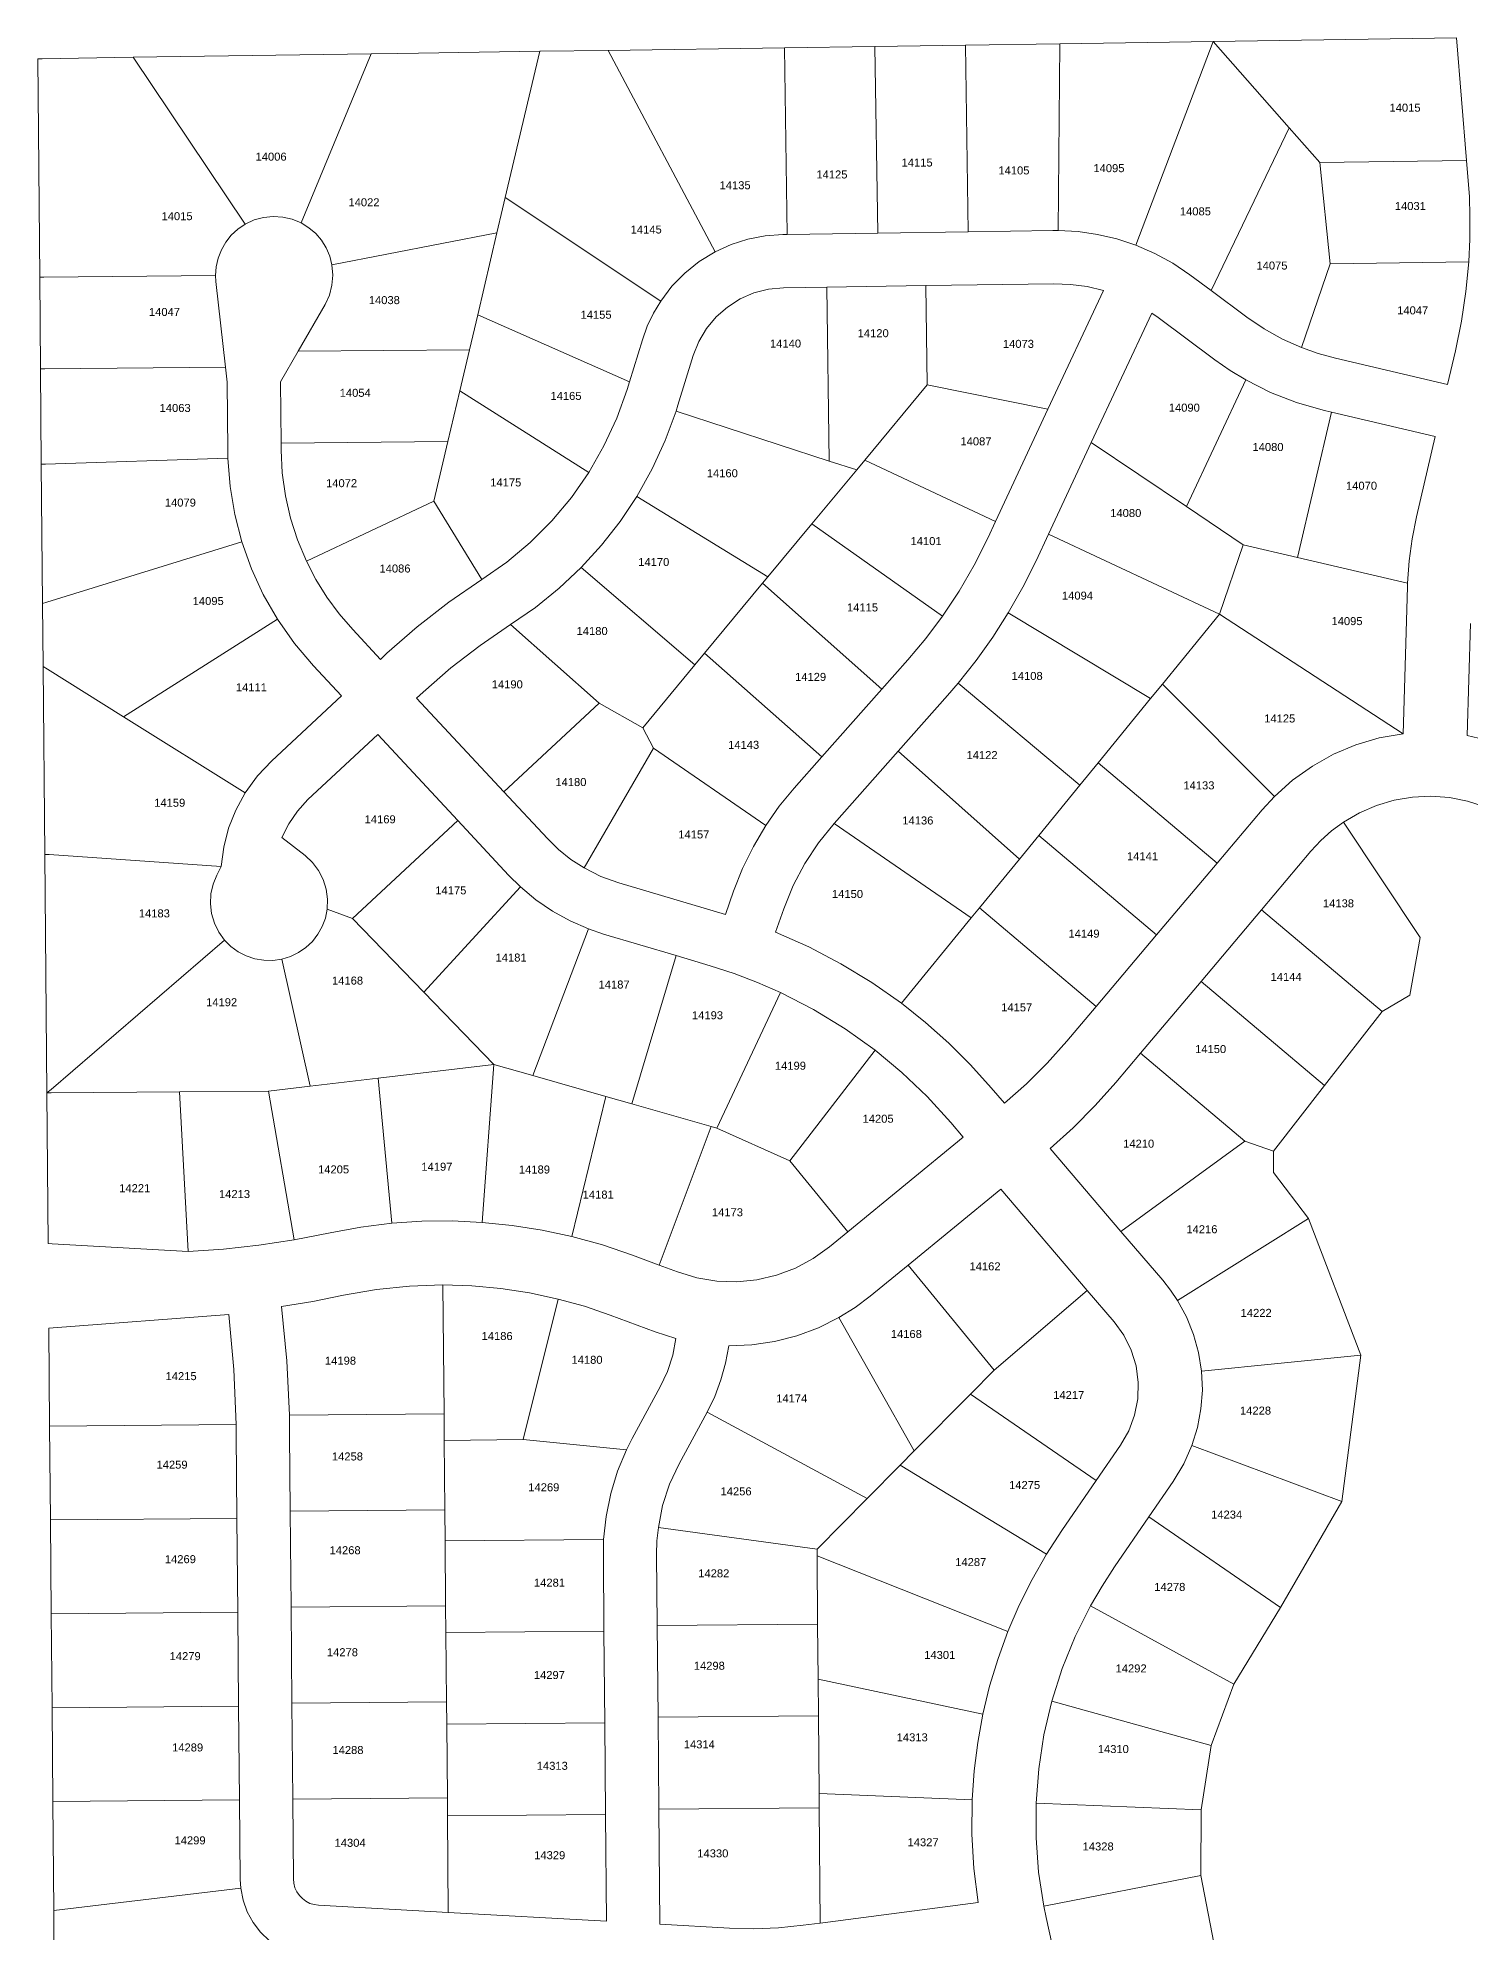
# Model space of a CAD drawing. Header units: feet. Extents: x 865220 to 2843432, y -2240498 to 970288.
# Drawn here: x 2830622 to 2831965, y 963934 to 965709 of the extents above; entities that cross this region are included whole.
import ezdxf
from ezdxf.enums import TextEntityAlignment as Align

# ---------------------------------------------------------------- set-up
doc = ezdxf.new("R2010")
doc.units = ezdxf.units.FT
doc.header["$LTSCALE"] = 0.015
doc.header["$MEASUREMENT"] = 0
doc.layers.add('Dakota County Addresses', color=7, linetype='Continuous')
doc.layers.add('Dakota County Parcels', color=7, linetype='Continuous')
doc.styles.add('Dimensions 100', font='arial.ttf')

# ---------------------------------------------------------------- blocks, each defined once
blk = doc.blocks.new('ACMAP_ANN_TEMPLATE_Dakota County Addresses')
at = {"layer": 'Dakota County Addresses', "style": 'Dimensions 100'}
blk.add_attdef('DakotaCountyAddress', text='', height=50, dxfattribs=at).set_placement((0, 0), align=Align.CENTER)

msp = doc.modelspace()

# ---------------------------------------------------------------- linework, layer by layer
at = {"layer": 'Dakota County Parcels', "lineweight": 5, "ltscale": 100}
for p, q in [((2831407.2, 965701.3), (2831492.2, 965702.5)), ((2831492.2, 965702.5), (2831580.6, 965703.8)), ((2831494.8, 965527.6), (2831492.2, 965702.5)), ((2831579.1, 965528.7), (2831580.6, 965703.8)), ((2831580.6, 965703.8), (2831724.4, 965705.9)), ((2831651.9, 965515.1), (2831724.4, 965705.9)), ((2831724.4, 965705.9), (2831952.8, 965709.3)), ((2831724.4, 965705.9), (2831795.7, 965625.1)), ((2831962.2, 965594.4), (2831952.8, 965709.3)), ((2830623.9, 965485), (2830622.1, 965689.7)), ((2830711.4, 965691.1), (2830934.9, 965694.3)), ((2830711.4, 965691.1), (2830816.7, 965534.7)), ((2830869.1, 965535.8), (2830934.9, 965694.3)), ((2831092.8, 965696.7), (2831157, 965697.6)), ((2831157, 965697.6), (2831322.3, 965700)), ((2831157, 965697.6), (2831257.3, 965508.7)), ((2831322.3, 965700), (2831407.2, 965701.3)), ((2831322.3, 965700), (2831324.8, 965525.1)), ((2831409.8, 965526.3), (2831407.2, 965701.3)), ((2831722.6, 965472.4), (2831795.7, 965625.1)), ((2831795.7, 965625.1), (2831824.5, 965592.4)), ((2831824.5, 965592.4), (2831962.2, 965594.4)), ((2831834.1, 965497.5), (2831824.5, 965592.4)), ((2831964.9, 965560.4), (2831962.2, 965594.4)), ((2831060.5, 965559.7), (2831206.4, 965462.6)), ((2831965.2, 965542), (2831964.9, 965560.4)), ((2830898, 965496.5), (2831052.7, 965526.4)), ((2831034.7, 965449.8), (2831052.7, 965526.4)), ((2831324.8, 965525.1), (2831320.8, 965525)), ((2831409.8, 965526.3), (2831324.8, 965525.1)), ((2831494.8, 965527.6), (2831409.8, 965526.3)), ((2831494.8, 965527.6), (2831574.2, 965528.7)), ((2831574.2, 965528.7), (2831579.1, 965528.7)), ((2831807.3, 965418.9), (2831834.1, 965497.5)), ((2831834.1, 965497.5), (2831964.1, 965499.4)), ((2830624.7, 965399), (2830623.9, 965485)), ((2830788.9, 965486.5), (2830789.2, 965480.8)), ((2830798.2, 965400.5), (2830789.2, 965480.8)), ((2831362, 965475.6), (2831321.6, 965475)), ((2831455, 965477), (2831362, 965475.6)), ((2831362, 965475.6), (2831364.4, 965312.6)), ((2831455, 965477), (2831575, 965478.7)), ((2831456.3, 965383.9), (2831455, 965477)), ((2831569.5, 965361.1), (2831621.6, 965472.5)), ((2831702.7, 965487.2), (2831722.6, 965472.4)), ((2831722.6, 965472.4), (2831756, 965447.6)), ((2830866.2, 965415.6), (2830891.5, 965459.5)), ((2831026.9, 965417), (2831034.7, 965449.8)), ((2831034.7, 965449.8), (2831177, 965387)), ((2831610.1, 965329.9), (2831666.9, 965451.3)), ((2831666.9, 965451.3), (2831672.8, 965447.1)), ((2831672.8, 965447.1), (2831726.1, 965407.4)), ((2831177, 965387), (2831189.1, 965426.3)), ((2830799.7, 965386.5), (2830798.2, 965400.5)), ((2830849.7, 965387), (2830866.2, 965415.6)), ((2830866.2, 965415.6), (2831026.9, 965417)), ((2831017.9, 965378.5), (2831026.9, 965417)), ((2831222.5, 965365), (2831236.9, 965411.6)), ((2831839.1, 965409), (2831944.2, 965384.4)), ((2831944.2, 965384.4), (2831951.6, 965416)), ((2830625.4, 965309.6), (2830624.7, 965399)), ((2830800.3, 965322.4), (2830799.7, 965386.5)), ((2830850.2, 965329.5), (2830849.7, 965387)), ((2831174.7, 965379.8), (2831177, 965387)), ((2831397.7, 965313.3), (2831456.3, 965383.9)), ((2831456.3, 965383.9), (2831569.5, 965361.1)), ((2831699.4, 965269.9), (2831755, 965388.6)), ((2831006.6, 965330.9), (2831017.9, 965378.5)), ((2831017.9, 965378.5), (2831138.9, 965302)), ((2831222.5, 965365), (2831220.8, 965359.4)), ((2831364.4, 965312.6), (2831220.8, 965359.4)), ((2831520.4, 965256), (2831569.5, 965361.1)), ((2831803.6, 965222.2), (2831835.5, 965358.5)), ((2831827.7, 965360.3), (2831835.5, 965358.5)), ((2831835.5, 965358.5), (2831932.8, 965335.7)), ((2831006.6, 965330.9), (2830850.2, 965329.5)), ((2830850.3, 965322.9), (2830850.2, 965329.5)), ((2830993.4, 965274.9), (2831006.6, 965330.9)), ((2831569.9, 965243.9), (2831610.1, 965329.9)), ((2831610.1, 965329.9), (2831699.4, 965269.9)), ((2831915.2, 965260.4), (2831932.8, 965335.7)), ((2830800.4, 965315.3), (2830800.3, 965322.4)), ((2831390.2, 965304.2), (2831364.4, 965312.6)), ((2831390.2, 965304.2), (2831397.7, 965313.3)), ((2831520.4, 965256), (2831397.7, 965313.3)), ((2830626.5, 965179.2), (2830625.4, 965309.6)), ((2831348.2, 965253.7), (2831390.2, 965304.2)), ((2831306.9, 965204), (2831183.8, 965279.5)), ((2830993.4, 965274.9), (2830874, 965218.8)), ((2831038.7, 965201.4), (2830993.4, 965274.9)), ((2831699.4, 965269.9), (2831752.6, 965234.1)), ((2831306.9, 965204), (2831348.2, 965253.7)), ((2831470.6, 965167.2), (2831348.2, 965253.7)), ((2831513, 965240.2), (2831520.4, 965256)), ((2831558.3, 965219.1), (2831569.9, 965243.9)), ((2831569.9, 965243.9), (2831730.4, 965168.9)), ((2831730.4, 965168.9), (2831752.6, 965234.1)), ((2831752.6, 965234.1), (2831803.6, 965222.2)), ((2831803.6, 965222.2), (2831906.8, 965198)), ((2831238.3, 965121.5), (2831131.7, 965212.8)), ((2831247.5, 965132.6), (2831301.9, 965198)), ((2831301.9, 965198), (2831306.9, 965204)), ((2831413.7, 965098.7), (2831301.9, 965198)), ((2831902.8, 965056.9), (2831906.7, 965194.7)), ((2831906.7, 965194.7), (2831906.8, 965198)), ((2830627.1, 965120.1), (2830626.5, 965179.2)), ((2831532.3, 965170.4), (2831665.8, 965089.9)), ((2831676.8, 965103.3), (2831730.4, 965168.9)), ((2831730.4, 965168.9), (2831902.8, 965056.9)), ((2830702.4, 965072.9), (2830846.9, 965164.5)), ((2830917.4, 965154.6), (2830943.4, 965126.7)), ((2831065.5, 965159.3), (2831148.5, 965085.6)), ((2831962.7, 965055.2), (2831965.7, 965160.2)), ((2830628.6, 964943.9), (2830627.1, 965120.1)), ((2830880.8, 965120.5), (2830906.8, 965092.6)), ((2830943.4, 965126.7), (2830949.5, 965132.4)), ((2831189.4, 965062.6), (2831238.3, 965121.5)), ((2831238.3, 965121.5), (2831247.5, 965132.6)), ((2831357.3, 965035.2), (2831247.5, 965132.6)), ((2831413.7, 965098.7), (2831438, 965126.1)), ((2831357.3, 965035.2), (2831413.7, 965098.7)), ((2831475.4, 965092.9), (2831485.2, 965104.3)), ((2831485.2, 965104.3), (2831599.4, 965008.7)), ((2831665.8, 965089.9), (2831676.8, 965103.3)), ((2831676.8, 965103.3), (2831782, 964998.2)), ((2830841.5, 965031.7), (2830906.8, 965092.6)), ((2830977.4, 965090.2), (2830983.6, 965095.9)), ((2830977.4, 965090.2), (2831059.3, 965002.4)), ((2831059.3, 965002.4), (2831148.5, 965085.6)), ((2831148.5, 965085.6), (2831189.4, 965062.6)), ((2831428.9, 965040.5), (2831475.4, 965092.9)), ((2831616.6, 965029.8), (2831665.8, 965089.9)), ((2830702.4, 965072.9), (2830816.6, 965001.6)), ((2831199.7, 965043.4), (2831189.4, 965062.6)), ((2830875.5, 964995.2), (2830940.9, 965056.1)), ((2830940.9, 965056.1), (2831015.9, 964975.6)), ((2831134.4, 964931.2), (2831199.7, 965043.4)), ((2831199.7, 965043.4), (2831304.8, 964970.9)), ((2831331.5, 965006), (2831357.3, 965035.2)), ((2831368.9, 964972.9), (2831428.9, 965040.5)), ((2831428.9, 965040.5), (2831542.7, 964939.5)), ((2831599.4, 965008.7), (2831616.6, 965029.8)), ((2831616.6, 965029.8), (2831728.2, 964935.7)), ((2831059.3, 965002.4), (2831100.1, 964958.6)), ((2831560.9, 964961.7), (2831599.4, 965008.7)), ((2831770.3, 964985.6), (2831782, 964998.2)), ((2830917.2, 964883.7), (2831015.9, 964975.6)), ((2831015.9, 964975.6), (2831063.6, 964924.5)), ((2831728.2, 964935.7), (2831770.3, 964985.6)), ((2831846.6, 964974), (2831918.7, 964865.9)), ((2830872.8, 964942.7), (2830851.1, 964959.6)), ((2831368.9, 964972.9), (2831497.6, 964884.3)), ((2831542.7, 964939.5), (2831560.9, 964961.7)), ((2831560.9, 964961.7), (2831671.4, 964868.4)), ((2830630.5, 964720.2), (2830628.6, 964943.9)), ((2831505.2, 964893.6), (2831542.7, 964939.5)), ((2831769.8, 964892), (2831816.2, 964946.9)), ((2830790, 964924.5), (2830794.1, 964932.4)), ((2831063.6, 964924.5), (2831074.7, 964913.5)), ((2831671.4, 964868.4), (2831728.2, 964935.7)), ((2830984.1, 964814.7), (2831074.7, 964913.5)), ((2831167.1, 964917.1), (2831267, 964887.4)), ((2831267, 964887.4), (2831274.7, 964909.5)), ((2830917.2, 964883.7), (2830893.5, 964892.4)), ((2831314.1, 964870.8), (2831321.9, 964892.9)), ((2831497.6, 964884.3), (2831505.2, 964893.6)), ((2831505.2, 964893.6), (2831614.7, 964801.2)), ((2831713.1, 964824.7), (2831769.8, 964892)), ((2831769.8, 964892), (2831882.9, 964796.6)), ((2830984.1, 964814.7), (2830917.2, 964883.7)), ((2831086.3, 964736.5), (2831138.7, 964874)), ((2831138.7, 964874), (2831152.8, 964869.2)), ((2831152.8, 964869.2), (2831220.7, 964849)), ((2831432.1, 964804.3), (2831497.6, 964884.3)), ((2831614.7, 964801.2), (2831671.4, 964868.4)), ((2831908.8, 964811.8), (2831918.7, 964865.9)), ((2830877.6, 964726.6), (2830850.9, 964845.7)), ((2831179.3, 964709.9), (2831220.7, 964849)), ((2831220.7, 964849), (2831252.7, 964839.4)), ((2831049.7, 964747), (2830984.1, 964814.7)), ((2831259, 964687.1), (2831318.6, 964814.4)), ((2831656.4, 964757.5), (2831713.1, 964824.7)), ((2831713.1, 964824.7), (2831828.8, 964727.1)), ((2831587.3, 964768.7), (2831614.7, 964801.2)), ((2831828.8, 964727.1), (2831882.9, 964796.6)), ((2831882.9, 964796.6), (2831908.8, 964811.8)), ((2830941.2, 964734.1), (2831049.7, 964747)), ((2831039, 964598.9), (2831049.7, 964747)), ((2831049.7, 964747), (2831086.3, 964736.5)), ((2831327.4, 964656.6), (2831407.4, 964760.2)), ((2831633.1, 964730), (2831656.4, 964757.5)), ((2831656.4, 964757.5), (2831754.2, 964675)), ((2830838.5, 964722), (2830877.6, 964726.6)), ((2830877.6, 964726.6), (2830941.2, 964734.1)), ((2830954.1, 964598), (2830941.2, 964734.1)), ((2831086.3, 964736.5), (2831154.9, 964716.9)), ((2831516.4, 964725.1), (2831528.8, 964710.6)), ((2831781, 964665.5), (2831828.8, 964727.1)), ((2830631.7, 964579.1), (2830630.5, 964720.2)), ((2830754.9, 964721.2), (2830838.5, 964722)), ((2830763.1, 964571.5), (2830754.9, 964721.2)), ((2830862.4, 964582.6), (2830838.5, 964722)), ((2831122.8, 964585.7), (2831154.9, 964716.9)), ((2831154.9, 964716.9), (2831179.3, 964709.9)), ((2831179.3, 964709.9), (2831253.5, 964688.7)), ((2831478.4, 964692.6), (2831490.1, 964678.9)), ((2831204.9, 964558.8), (2831253.5, 964688.7)), ((2831253.5, 964688.7), (2831259, 964687.1)), ((2831259, 964687.1), (2831327.4, 964656.6)), ((2831381.9, 964590.1), (2831490.1, 964678.9)), ((2831638, 964590.4), (2831754.2, 964675)), ((2831754.2, 964675), (2831781, 964665.5)), ((2831327.4, 964656.6), (2831381.9, 964590.1)), ((2831571.6, 964668.2), (2831638, 964590.4)), ((2831781.1, 964645.6), (2831781, 964665.5)), ((2831781.1, 964645.6), (2831814, 964602.4)), ((2831438.3, 964558.8), (2831525.2, 964630.1)), ((2831525.2, 964630.1), (2831606.4, 964535)), ((2831690.9, 964525.8), (2831814, 964602.4)), ((2831814, 964602.4), (2831862.8, 964474.3)), ((2830862.4, 964582.6), (2830896.4, 964589.2)), ((2831364.7, 964576), (2831381.9, 964590.1)), ((2831638, 964590.4), (2831677.2, 964544.6)), ((2831180, 964568.1), (2831204.9, 964558.8)), ((2831204.9, 964558.8), (2831222, 964552.4)), ((2831402.7, 964529.6), (2831438.3, 964558.8)), ((2831438.3, 964558.8), (2831519, 964460.4)), ((2831003.1, 964419.5), (2831002, 964540.3)), ((2831519, 964460.4), (2831606.4, 964535)), ((2831606.4, 964535), (2831631.5, 964505.6)), ((2831077.3, 964395.2), (2831110.1, 964527)), ((2831159, 964511.9), (2831201, 964496.2)), ((2830633.2, 964407.8), (2830632.4, 964499.8)), ((2831201, 964496.2), (2831220.6, 964489.9)), ((2831373.5, 964509.7), (2831444.1, 964384.7)), ((2831496.8, 964437.9), (2831519, 964460.4)), ((2831713.5, 964459.3), (2831862.8, 964474.3)), ((2831845, 964337.3), (2831862.8, 964474.3)), ((2831179.6, 964396.2), (2831205.9, 964444.8)), ((2831444.1, 964384.7), (2831496.8, 964437.9)), ((2831496.8, 964437.9), (2831614.7, 964356.8)), ((2830633.2, 964407.8), (2830808.1, 964409.3)), ((2830633.2, 964407.8), (2830633.9, 964319.9)), ((2830808.1, 964409.3), (2830808.2, 964400.7)), ((2831003.1, 964419.5), (2830858, 964418.2)), ((2830858.2, 964401.1), (2830858, 964418.2)), ((2831003.1, 964419.5), (2831003.3, 964394.4)), ((2831223.6, 964372.4), (2831249.9, 964421)), ((2831249.9, 964421), (2831399.8, 964339.9)), ((2830808.2, 964400.7), (2830808.9, 964321.4)), ((2830858.9, 964328.2), (2830858.2, 964401.1)), ((2831003.3, 964394.4), (2831077.3, 964395.2)), ((2831003.3, 964394.4), (2831003.8, 964329.5)), ((2831077.3, 964395.2), (2831174.2, 964385.6)), ((2831174.2, 964385.6), (2831179.6, 964396.2)), ((2831614.7, 964356.8), (2831637.6, 964390.1)), ((2831704.5, 964389.8), (2831845, 964337.3)), ((2831399.8, 964339.9), (2831430.8, 964371.2)), ((2831430.8, 964371.2), (2831444.1, 964384.7)), ((2831430.8, 964371.2), (2831568, 964287.7)), ((2831582.4, 964309.9), (2831614.7, 964356.8)), ((2831664.1, 964322.9), (2831687, 964356.1)), ((2831399.8, 964339.9), (2831352.9, 964292.4)), ((2831787.7, 964237.9), (2831845, 964337.3)), ((2830808.9, 964321.4), (2830633.9, 964319.9)), ((2830633.9, 964319.9), (2830634.7, 964231.9)), ((2830808.9, 964321.4), (2830809.7, 964233.4)), ((2831003.8, 964329.5), (2830858.9, 964328.2)), ((2830859.6, 964238.2), (2830858.9, 964328.2)), ((2831003.8, 964329.5), (2831004.1, 964300.4)), ((2831631.9, 964275.9), (2831664.1, 964322.9)), ((2831664.1, 964322.9), (2831787.7, 964237.9)), ((2831004.1, 964300.4), (2831152.8, 964301.7)), ((2831004.1, 964300.4), (2831004.6, 964239.5)), ((2831152.8, 964301.7), (2831152.5, 964287.2)), ((2831352.9, 964292.4), (2831204.1, 964312.7)), ((2831568, 964287.7), (2831582.4, 964309.9)), ((2831152.5, 964287.2), (2831153.1, 964215.7)), ((2831202.5, 964287.6), (2831203, 964220.9)), ((2831352.9, 964292.4), (2831353, 964286.4)), ((2831353, 964286.4), (2831531.9, 964215.3)), ((2831353, 964286.4), (2831353.5, 964222.2)), ((2830809.7, 964233.4), (2830634.7, 964231.9)), ((2830634.7, 964231.9), (2830635.5, 964143.9)), ((2830809.7, 964233.4), (2830810.4, 964145.4)), ((2831004.6, 964239.5), (2830859.6, 964238.2)), ((2830860.4, 964148.2), (2830859.6, 964238.2)), ((2831004.6, 964239.5), (2831004.8, 964214.4)), ((2831743.7, 964166.1), (2831609.5, 964239.5)), ((2831787.7, 964237.9), (2831743.7, 964166.1)), ((2831004.8, 964214.4), (2831153.1, 964215.7)), ((2831004.8, 964214.4), (2831005.4, 964149.5)), ((2831153.1, 964215.7), (2831153.8, 964129.7)), ((2831353.5, 964222.2), (2831203, 964220.9)), ((2831203, 964220.9), (2831203.8, 964134.9)), ((2831353.5, 964222.2), (2831354, 964170.8)), ((2831354, 964170.8), (2831508.5, 964137.9)), ((2831354, 964170.8), (2831354.3, 964136.2)), ((2831743.7, 964166.1), (2831722.5, 964108.6)), ((2830810.4, 964145.4), (2830635.5, 964143.9)), ((2830635.5, 964143.9), (2830636.2, 964055.9)), ((2830810.4, 964145.4), (2830811.2, 964057.4)), ((2831005.4, 964149.5), (2830860.4, 964148.2)), ((2830861.2, 964058.3), (2830860.4, 964148.2)), ((2831005.4, 964149.5), (2831005.6, 964128.4)), ((2831722.5, 964108.6), (2831573.1, 964149.9)), ((2831005.6, 964128.4), (2831153.8, 964129.7)), ((2831005.6, 964128.4), (2831006.2, 964059.5)), ((2831153.8, 964129.7), (2831154.6, 964043.7)), ((2831354.3, 964136.2), (2831203.8, 964134.9)), ((2831203.8, 964134.9), (2831204.5, 964048.9)), ((2831354.3, 964136.2), (2831354.9, 964063.5)), ((2831722.5, 964108.6), (2831713.1, 964048.3)), ((2830811.2, 964057.4), (2830636.2, 964055.9)), ((2830636.2, 964055.9), (2830637.1, 963953.9)), ((2830811.2, 964057.4), (2830811.8, 963983)), ((2831006.2, 964059.5), (2830861.2, 964058.3)), ((2830861.8, 963983.4), (2830861.2, 964058.3)), ((2831006.2, 964059.5), (2831006.3, 964042.4)), ((2831355, 964050.2), (2831204.5, 964048.9)), ((2831354.9, 964063.5), (2831498.4, 964057.6)), ((2831354.9, 964063.5), (2831355, 964050.2)), ((2831355, 964050.2), (2831355.9, 963942)), ((2831713.1, 964048.3), (2831558.3, 964054.3)), ((2831006.3, 964042.4), (2831154.6, 964043.7)), ((2831006.3, 964042.4), (2831007.1, 963951.9)), ((2831154.6, 964043.7), (2831155.4, 963943.7)), ((2831204.5, 964048.9), (2831205.4, 963940.9)), ((2831713.1, 964048.3), (2831712.9, 963986.5)), ((2830812.4, 963974.8), (2830811.8, 963983)), ((2831712.9, 963986.5), (2831565.7, 963957.9)), ((2831712.9, 963986.5), (2831728.6, 963905.6)), ((2830812.4, 963974.8), (2830637.1, 963953.9)), ((2830637.1, 963953.9), (2830638.5, 963789.2)), ((2831007.1, 963951.9), (2830885.4, 963958.7)), ((2831155.4, 963943.7), (2831007.1, 963951.9)), ((2831504.1, 963961.3), (2831355.9, 963942)), ((2831567.9, 963947.1), (2831565.7, 963957.9)), ((2831567.9, 963947.1), (2831584.2, 963873.6)), ((2831270.7, 963937.3), (2831205.4, 963940.9)), ((2831355.9, 963942), (2831339.9, 963939.9))]:
    msp.add_line(p, q, dxfattribs=at)
for points in [[(2830622.1, 965689.7), (2830626.1, 965689.8), (2830711.4, 965691.1)], [(2831092.8, 965696.7), (2830979, 965695), (2830959, 965694.7), (2830934.9, 965694.3)], [(2831092.8, 965696.7), (2831063, 965570.3), (2831060.5, 965559.7)], [(2831060.5, 965559.7), (2831058, 965549), (2831052.7, 965526.4)], [(2830869.1, 965535.8), (2830860.7, 965539.3), (2830851.9, 965541.3), (2830842.8, 965541.9), (2830833.7, 965541), (2830824.9, 965538.6), (2830816.7, 965534.7)], [(2831964.1, 965499.4), (2831965.1, 965520.7), (2831965.2, 965542)], [(2830816.7, 965534.7), (2830809.8, 965530.1), (2830803.6, 965524.4), (2830798.4, 965517.9), (2830794.3, 965510.7), (2830791.3, 965502.9), (2830789.4, 965494.8), (2830788.9, 965486.5)], [(2830898, 965496.5), (2830895.9, 965504.6), (2830892.6, 965512.4), (2830888.2, 965519.5), (2830882.7, 965525.9), (2830876.3, 965531.3), (2830869.1, 965535.8)], [(2831320.8, 965525), (2831304.3, 965523.8), (2831288.1, 965520.6), (2831272.3, 965515.6), (2831257.3, 965508.7)], [(2831579.1, 965528.7), (2831597.7, 965527.7), (2831616.1, 965525), (2831634.2, 965520.8), (2831651.9, 965515.1)], [(2831257.3, 965508.7), (2831242.5, 965499.6), (2831228.9, 965488.8), (2831216.8, 965476.4), (2831206.4, 965462.6)], [(2831651.9, 965515.1), (2831669.6, 965507.3), (2831686.6, 965498), (2831702.7, 965487.2)], [(2830891.5, 965459.5), (2830895.6, 965468.1), (2830898, 965477.4), (2830898.9, 965486.9), (2830898, 965496.5)], [(2831951.6, 965416), (2831957.3, 965443.6), (2831961.4, 965471.4), (2831964.1, 965499.4)], [(2830623.9, 965485), (2830627.9, 965485.1), (2830788.9, 965486.5)], [(2831321.6, 965475), (2831307.5, 965473.7), (2831293.8, 965470.2), (2831280.9, 965464.6), (2831268.9, 965457), (2831258.3, 965447.7), (2831249.3, 965436.8), (2831242.1, 965424.7), (2831236.9, 965411.6)], [(2831575, 965478.7), (2831590.7, 965478.2), (2831606.3, 965476.2), (2831621.6, 965472.5)], [(2831206.4, 965462.6), (2831199.5, 965451.1), (2831193.7, 965439), (2831189.1, 965426.3)], [(2831756, 965447.6), (2831772.2, 965436.5), (2831789.4, 965426.9), (2831807.3, 965418.9)], [(2831807.3, 965418.9), (2831823, 965413.3), (2831839.1, 965409)], [(2830624.7, 965399), (2830628.7, 965399.1), (2830798.2, 965400.5)], [(2831726.1, 965407.4), (2831740.3, 965397.6), (2831755, 965388.6)], [(2831755, 965388.6), (2831778.3, 965376.9), (2831802.6, 965367.5), (2831827.7, 965360.3)], [(2831174.7, 965379.8), (2831165.1, 965352.8), (2831153.1, 965326.8), (2831138.9, 965302)], [(2831220.8, 965359.4), (2831210.6, 965331.9), (2831198.2, 965305.2), (2831183.8, 965279.5)], [(2830625.4, 965309.6), (2830629.4, 965309.7), (2830800.4, 965315.3)], [(2830813.6, 965236.8), (2830806.9, 965262.5), (2830802.5, 965288.8), (2830800.4, 965315.3)], [(2830874, 965218.8), (2830865.7, 965238.6), (2830859.1, 965259.1), (2830854.3, 965280.1), (2830851.4, 965301.4), (2830850.3, 965322.9)], [(2831138.9, 965302), (2831122.6, 965278.5), (2831104.2, 965256.5), (2831084, 965236.3), (2831062.1, 965217.8), (2831038.7, 965201.4)], [(2831183.8, 965279.5), (2831168.2, 965256), (2831150.7, 965233.7), (2831131.7, 965212.8)], [(2831906.8, 965198), (2831908.3, 965219), (2831911.1, 965239.8), (2831915.2, 965260.4)], [(2831470.6, 965167.2), (2831486.2, 965190.7), (2831500.3, 965215.1), (2831513, 965240.2)], [(2830626.5, 965179.2), (2830630.5, 965180.4), (2830813.6, 965236.8)], [(2830846.9, 965164.5), (2830833.6, 965187.5), (2830822.5, 965211.7), (2830813.6, 965236.8)], [(2830917.4, 965154.6), (2830904.7, 965169.3), (2830893.2, 965185), (2830882.9, 965201.5), (2830874, 965218.8)], [(2831131.7, 965212.8), (2831111, 965193.3), (2831088.9, 965175.4), (2831065.5, 965159.3)], [(2831532.3, 965170.4), (2831546, 965194.4), (2831558.3, 965219.1)], [(2831038.7, 965201.4), (2831007.5, 965180.3), (2830977.8, 965157.2), (2830949.5, 965132.4)], [(2831485.2, 965104.3), (2831502.1, 965125.5), (2831517.8, 965147.6), (2831532.3, 965170.4)], [(2830880.8, 965120.5), (2830862.8, 965141.7), (2830846.9, 965164.5)], [(2831065.5, 965159.3), (2831036.9, 965139.8), (2831009.6, 965118.7), (2830983.6, 965095.9)], [(2831438, 965126.1), (2831454.9, 965146.2), (2831470.6, 965167.2)], [(2830627.1, 965120.1), (2830631.1, 965117.6), (2830702.4, 965072.9)], [(2831782, 964998.2), (2831798.9, 965013.5), (2831817.5, 965026.7), (2831837.4, 965037.8), (2831858.4, 965046.6), (2831880.3, 965053), (2831902.8, 965056.9)], [(2831962.7, 965055.2), (2831983.8, 965050.3), (2832004.2, 965043.3), (2832023.7, 965034.1)], [(2830841.5, 965031.7), (2830828, 965017.5), (2830816.6, 965001.6)], [(2830816.6, 965001.6), (2830807.8, 964985.4), (2830801.1, 964968.4), (2830796.5, 964950.6), (2830794.1, 964932.4)], [(2830875.5, 964995.2), (2830865.7, 964984.5), (2830857.5, 964972.6), (2830851.1, 964959.6)], [(2831304.8, 964970.9), (2831317.5, 964989), (2831331.5, 965006)], [(2831846.6, 964974), (2831861.6, 964982.8), (2831877.5, 964989.7), (2831894.2, 964994.6), (2831911.3, 964997.5), (2831928.7, 964998.4), (2831946, 964997.1), (2831963.1, 964993.8), (2831979.6, 964988.5), (2831995.4, 964981.2)], [(2831816.2, 964946.9), (2831825.4, 964956.9), (2831835.6, 964965.9), (2831846.6, 964974)], [(2831100.1, 964958.6), (2831110.6, 964948.4), (2831122.1, 964939.2), (2831134.4, 964931.2)], [(2831274.7, 964909.5), (2831283.1, 964930.7), (2831293.2, 964951.2), (2831304.8, 964970.9)], [(2831321.9, 964892.9), (2831330.6, 964914.6), (2831341.4, 964935.2), (2831354.2, 964954.7), (2831368.9, 964972.9)], [(2830628.6, 964943.9), (2830632.6, 964943.6), (2830794.1, 964932.4)], [(2830893.5, 964892.4), (2830893.9, 964901.9), (2830892.6, 964911.3), (2830889.8, 964920.3), (2830885.4, 964928.7), (2830879.7, 964936.2), (2830872.8, 964942.7)], [(2830790, 964924.5), (2830786.5, 964915.9), (2830784.5, 964906.8), (2830784, 964897.5), (2830785.1, 964888.3), (2830787.7, 964879.4), (2830791.8, 964871), (2830797.2, 964863.5)], [(2831134.4, 964931.2), (2831150.3, 964923.2), (2831167.1, 964917.1)], [(2831074.7, 964913.5), (2831089.2, 964901.4), (2831104.8, 964890.7), (2831121.3, 964881.5), (2831138.7, 964874)], [(2830850.9, 964845.7), (2830859, 964848.1), (2830866.6, 964851.8), (2830873.5, 964856.6), (2830879.6, 964862.3), (2830884.8, 964869), (2830888.9, 964876.3), (2830891.8, 964884.2), (2830893.5, 964892.4)], [(2831314.1, 964870.8), (2831345.2, 964857.1), (2831375.2, 964841.3), (2831404.2, 964823.7), (2831432.1, 964804.3)], [(2830630.5, 964720.2), (2830634.5, 964723.6), (2830797.2, 964863.5)], [(2830797.2, 964863.5), (2830803.2, 964857.5), (2830810.1, 964852.5), (2830817.6, 964848.6), (2830825.7, 964846), (2830834.1, 964844.6), (2830842.5, 964844.5), (2830850.9, 964845.7)], [(2831252.7, 964839.4), (2831275.1, 964832.2), (2831297.1, 964823.8), (2831318.6, 964814.4)], [(2831318.6, 964814.4), (2831349.5, 964798.5), (2831379.2, 964780.4), (2831407.4, 964760.2)], [(2831432.1, 964804.3), (2831454.7, 964786.2), (2831476.4, 964767), (2831497, 964746.6), (2831516.4, 964725.1)], [(2831528.8, 964710.6), (2831549.4, 964728.8), (2831568.9, 964748.2), (2831587.3, 964768.7)], [(2831407.4, 964760.2), (2831432.6, 964739.4), (2831456.3, 964716.8), (2831478.4, 964692.6)], [(2831571.6, 964668.2), (2831593.2, 964687.6), (2831613.8, 964708.3), (2831633.1, 964730)], [(2830630.5, 964720.2), (2830634.5, 964720.2), (2830754.9, 964721.2)], [(2830896.4, 964589.2), (2830925.1, 964594.4), (2830954.1, 964598)], [(2830954.1, 964598), (2830982.3, 964599.9), (2831010.7, 964600.2), (2831039, 964598.9)], [(2831039, 964598.9), (2831067.1, 964596.1), (2831095.1, 964591.7), (2831122.8, 964585.7)], [(2831122.8, 964585.7), (2831151.7, 964577.7), (2831180, 964568.1)], [(2830631.7, 964579.1), (2830635.7, 964578.8), (2830763.1, 964571.5)], [(2830763.1, 964571.5), (2830796.3, 964573.9), (2830829.4, 964577.6), (2830862.4, 964582.6)], [(2831222, 964552.4), (2831240.1, 964546.9), (2831258.8, 964543.9), (2831277.7, 964543.3), (2831296.5, 964545.1), (2831314.9, 964549.4), (2831332.6, 964556.1), (2831349.3, 964565), (2831364.7, 964576)], [(2830850.6, 964520), (2830879.9, 964524.8), (2830908.9, 964530.5)], [(2830908.9, 964530.5), (2830939.7, 964535.9), (2830970.8, 964539.2), (2831002, 964540.3)], [(2831002, 964540.3), (2831029.3, 964539.4), (2831056.4, 964536.9), (2831083.4, 964532.8), (2831110.1, 964527)], [(2831373.5, 964509.7), (2831388.6, 964519), (2831402.7, 964529.6)], [(2831677.2, 964544.6), (2831684.4, 964535.4), (2831690.9, 964525.8)], [(2830632.4, 964499.8), (2830636.4, 964500.1), (2830801.2, 964512.5)], [(2830801.2, 964512.5), (2830806, 964461), (2830808.1, 964409.3)], [(2830850.6, 964520), (2830855.5, 964469.2), (2830858, 964418.2)], [(2831110.1, 964527), (2831134.7, 964520.2), (2831159, 964511.9)], [(2831690.9, 964525.8), (2831699.4, 964510.3), (2831706, 964493.9), (2831710.7, 964476.8), (2831713.5, 964459.3)], [(2831270.2, 964483.2), (2831291.7, 964484.1), (2831313.1, 964487.2), (2831334, 964492.5), (2831354.2, 964500.1), (2831373.5, 964509.7)], [(2831637.6, 964390.1), (2831645.3, 964403.6), (2831650.7, 964418.1), (2831653.7, 964433.4), (2831654.1, 964448.9), (2831652.1, 964464.3), (2831647.5, 964479.1), (2831640.6, 964493), (2831631.5, 964505.6)], [(2831205.9, 964444.8), (2831212.7, 964459.2), (2831217.6, 964474.3), (2831220.6, 964489.9)], [(2831249.9, 964421), (2831257, 964435.8), (2831262.8, 964451.2), (2831267.2, 964467), (2831270.2, 964483.2)], [(2831713.5, 964459.3), (2831714.3, 964441.7), (2831713, 964424), (2831709.7, 964406.6), (2831704.5, 964389.8)], [(2831687, 964356.1), (2831696.8, 964372.4), (2831704.5, 964389.8)], [(2831174.2, 964385.6), (2831165.8, 964365.5), (2831159.4, 964344.7), (2831155.1, 964323.3), (2831152.8, 964301.7)], [(2831223.6, 964372.4), (2831214.7, 964353.4), (2831208.1, 964333.4), (2831204.1, 964312.7)], [(2831204.1, 964312.7), (2831202.8, 964300.2), (2831202.5, 964287.6)], [(2831531.9, 964215.3), (2831542.6, 964240.1), (2831554.6, 964264.2), (2831568, 964287.7)], [(2831609.5, 964239.5), (2831620.2, 964258), (2831631.9, 964275.9)], [(2831573.1, 964149.9), (2831582.9, 964180.6), (2831595.1, 964210.6), (2831609.5, 964239.5)], [(2831508.5, 964137.9), (2831514.8, 964164.1), (2831522.7, 964189.9), (2831531.9, 964215.3)], [(2831558.3, 964054.3), (2831560.8, 964086.5), (2831565.7, 964118.4), (2831573.1, 964149.9)], [(2831498.4, 964057.6), (2831500.2, 964084.6), (2831503.6, 964111.3), (2831508.5, 964137.9)], [(2831504.1, 963961.3), (2831500.1, 963993.2), (2831498.1, 964025.4), (2831498.4, 964057.6)], [(2831565.7, 963957.9), (2831560.7, 963989.8), (2831558.3, 964022), (2831558.3, 964054.3)], [(2830885.4, 963958.7), (2830881.3, 963959.3), (2830877.3, 963960.5), (2830873.6, 963962.4), (2830870.3, 963964.9), (2830867.4, 963968), (2830865, 963971.4), (2830863.3, 963975.2), (2830862.2, 963979.3), (2830861.8, 963983.4)], [(2830839.5, 963925.5), (2830831.1, 963933.4), (2830824.1, 963942.6), (2830818.6, 963952.6), (2830814.6, 963963.5), (2830812.4, 963974.8)], [(2831339.9, 963939.9), (2831316.9, 963937.6), (2831293.8, 963936.7), (2831270.7, 963937.3)]]:
    msp.add_lwpolyline(points, dxfattribs=at)

# ---------------------------------------------------------------- block references
at = {"layer": 'Dakota County Addresses', "lineweight": 5, "ltscale": 100, "xscale": 0.15, "yscale": 0.15, "zscale": 0.15}
for p, values in [((2831904.4, 965640.1), {'DakotaCountyAddress': '14015'}), ((2830840.9, 965594.2), {'DakotaCountyAddress': '14006'}), ((2831446.8, 965588.7), {'DakotaCountyAddress': '14115'}), ((2831366.9, 965577.5), {'DakotaCountyAddress': '14125'}), ((2831537.6, 965581.3), {'DakotaCountyAddress': '14105'}), ((2831626.7, 965583.4), {'DakotaCountyAddress': '14095'}), ((2831276.1, 965567.4), {'DakotaCountyAddress': '14135'}), ((2830752.7, 965538.4), {'DakotaCountyAddress': '14015'}), ((2830928, 965551.4), {'DakotaCountyAddress': '14022'}), ((2831707.8, 965542.9), {'DakotaCountyAddress': '14085'}), ((2831909.4, 965547.9), {'DakotaCountyAddress': '14031'}), ((2831192.7, 965525.9), {'DakotaCountyAddress': '14145'}), ((2831779.6, 965492.1), {'DakotaCountyAddress': '14075'}), ((2830740.9, 965448.6), {'DakotaCountyAddress': '14047'}), ((2830947.1, 965459.7), {'DakotaCountyAddress': '14038'}), ((2831145.7, 965446), {'DakotaCountyAddress': '14155'}), ((2831911.6, 965450.1), {'DakotaCountyAddress': '14047'}), ((2831405.6, 965428.7), {'DakotaCountyAddress': '14120'}), ((2831323.4, 965419), {'DakotaCountyAddress': '14140'}), ((2831541.8, 965418.7), {'DakotaCountyAddress': '14073'}), ((2830750.9, 965358.6), {'DakotaCountyAddress': '14063'}), ((2830919.8, 965372.8), {'DakotaCountyAddress': '14054'}), ((2831117.5, 965369.9), {'DakotaCountyAddress': '14165'}), ((2831697.4, 965358.9), {'DakotaCountyAddress': '14090'}), ((2831502, 965327.3), {'DakotaCountyAddress': '14087'}), ((2831775.9, 965322), {'DakotaCountyAddress': '14080'}), ((2830907, 965288.1), {'DakotaCountyAddress': '14072'}), ((2831061, 965288.8), {'DakotaCountyAddress': '14175'}), ((2831264.1, 965297.4), {'DakotaCountyAddress': '14160'}), ((2831863.6, 965285.7), {'DakotaCountyAddress': '14070'}), ((2830755.8, 965269.9), {'DakotaCountyAddress': '14079'}), ((2831642.5, 965260.1), {'DakotaCountyAddress': '14080'}), ((2831455.2, 965233.8), {'DakotaCountyAddress': '14101'}), ((2830957.1, 965208.1), {'DakotaCountyAddress': '14086'}), ((2831199.8, 965214.2), {'DakotaCountyAddress': '14170'}), ((2831597.2, 965182.7), {'DakotaCountyAddress': '14094'}), ((2830781.9, 965177.6), {'DakotaCountyAddress': '14095'}), ((2831395.6, 965171.6), {'DakotaCountyAddress': '14115'}), ((2831142, 965149.5), {'DakotaCountyAddress': '14180'}), ((2831850, 965158.8), {'DakotaCountyAddress': '14095'}), ((2830822.4, 965096.7), {'DakotaCountyAddress': '14111'}), ((2831062.4, 965099.5), {'DakotaCountyAddress': '14190'}), ((2831346.9, 965106.5), {'DakotaCountyAddress': '14129'}), ((2831550, 965107.4), {'DakotaCountyAddress': '14108'}), ((2831786.9, 965067.5), {'DakotaCountyAddress': '14125'}), ((2831284.1, 965042.8), {'DakotaCountyAddress': '14143'}), ((2831507.7, 965033.2), {'DakotaCountyAddress': '14122'}), ((2831122.1, 965007.9), {'DakotaCountyAddress': '14180'}), ((2831711.1, 965004.8), {'DakotaCountyAddress': '14133'}), ((2830745.8, 964988.5), {'DakotaCountyAddress': '14159'}), ((2830943.2, 964973), {'DakotaCountyAddress': '14169'}), ((2831447.5, 964971.9), {'DakotaCountyAddress': '14136'}), ((2831237.4, 964958.8), {'DakotaCountyAddress': '14157'}), ((2831658.2, 964938.4), {'DakotaCountyAddress': '14141'}), ((2831009.5, 964906.4), {'DakotaCountyAddress': '14175'}), ((2831381.5, 964903), {'DakotaCountyAddress': '14150'}), ((2830731.4, 964884.8), {'DakotaCountyAddress': '14183'}), ((2831842, 964894.2), {'DakotaCountyAddress': '14138'}), ((2831603.3, 964865.8), {'DakotaCountyAddress': '14149'}), ((2831066, 964843.4), {'DakotaCountyAddress': '14181'}), ((2831792.9, 964825.3), {'DakotaCountyAddress': '14144'}), ((2830912.6, 964821.8), {'DakotaCountyAddress': '14168'}), ((2831162.6, 964818.1), {'DakotaCountyAddress': '14187'}), ((2830794.5, 964801.5), {'DakotaCountyAddress': '14192'}), ((2831250.2, 964789.3), {'DakotaCountyAddress': '14193'}), ((2831540.2, 964796.7), {'DakotaCountyAddress': '14157'}), ((2831722.1, 964757.6), {'DakotaCountyAddress': '14150'}), ((2831328, 964742), {'DakotaCountyAddress': '14199'}), ((2831410.2, 964692.3), {'DakotaCountyAddress': '14205'}), ((2831654.6, 964668.9), {'DakotaCountyAddress': '14210'}), ((2830996.4, 964647.3), {'DakotaCountyAddress': '14197'}), ((2830899.5, 964644.8), {'DakotaCountyAddress': '14205'}), ((2831087.9, 964644.7), {'DakotaCountyAddress': '14189'}), ((2830713, 964627.2), {'DakotaCountyAddress': '14221'}), ((2830806.6, 964621.7), {'DakotaCountyAddress': '14213'}), ((2831147.7, 964621.2), {'DakotaCountyAddress': '14181'}), ((2831268.9, 964604.6), {'DakotaCountyAddress': '14173'}), ((2831713.9, 964588.7), {'DakotaCountyAddress': '14216'}), ((2831510.5, 964553.9), {'DakotaCountyAddress': '14162'}), ((2831764.8, 964510.3), {'DakotaCountyAddress': '14222'}), ((2831052.9, 964488.6), {'DakotaCountyAddress': '14186'}), ((2831436.7, 964490.5), {'DakotaCountyAddress': '14168'}), ((2830756.5, 964451), {'DakotaCountyAddress': '14215'}), ((2830906, 964465.5), {'DakotaCountyAddress': '14198'}), ((2831137.2, 964466.3), {'DakotaCountyAddress': '14180'}), ((2831589, 964433.3), {'DakotaCountyAddress': '14217'}), ((2831329.2, 964430.1), {'DakotaCountyAddress': '14174'}), ((2831764.2, 964418.7), {'DakotaCountyAddress': '14228'}), ((2830748, 964368), {'DakotaCountyAddress': '14259'}), ((2830912.5, 964375.7), {'DakotaCountyAddress': '14258'}), ((2831096.7, 964346.8), {'DakotaCountyAddress': '14269'}), ((2831547.6, 964348.9), {'DakotaCountyAddress': '14275'}), ((2831277, 964343), {'DakotaCountyAddress': '14256'}), ((2831737.1, 964321.2), {'DakotaCountyAddress': '14234'}), ((2830755.8, 964279.4), {'DakotaCountyAddress': '14269'}), ((2830910.3, 964287.8), {'DakotaCountyAddress': '14268'}), ((2831497.1, 964276.7), {'DakotaCountyAddress': '14287'}), ((2831102, 964257.4), {'DakotaCountyAddress': '14281'}), ((2831256.1, 964266.1), {'DakotaCountyAddress': '14282'}), ((2831683.8, 964253.4), {'DakotaCountyAddress': '14278'}), ((2830760.3, 964188.5), {'DakotaCountyAddress': '14279'}), ((2830907.8, 964192.2), {'DakotaCountyAddress': '14278'}), ((2831468, 964189.6), {'DakotaCountyAddress': '14301'}), ((2831101.9, 964170.8), {'DakotaCountyAddress': '14297'}), ((2831251.9, 964179.5), {'DakotaCountyAddress': '14298'}), ((2831647.5, 964177), {'DakotaCountyAddress': '14292'}), ((2830762.6, 964102.9), {'DakotaCountyAddress': '14289'}), ((2830913, 964100.5), {'DakotaCountyAddress': '14288'}), ((2831242.5, 964105.8), {'DakotaCountyAddress': '14314'}), ((2831442.2, 964112.4), {'DakotaCountyAddress': '14313'}), ((2831630.8, 964101.4), {'DakotaCountyAddress': '14310'}), ((2831104.6, 964085.7), {'DakotaCountyAddress': '14313'}), ((2830764.9, 964015.8), {'DakotaCountyAddress': '14299'}), ((2830915, 964013.5), {'DakotaCountyAddress': '14304'}), ((2831452.4, 964014), {'DakotaCountyAddress': '14327'}), ((2831616.6, 964010.1), {'DakotaCountyAddress': '14328'}), ((2831102.2, 964001.9), {'DakotaCountyAddress': '14329'}), ((2831255.2, 964003.6), {'DakotaCountyAddress': '14330'})]:
    msp.add_blockref('ACMAP_ANN_TEMPLATE_Dakota County Addresses', p, dxfattribs=at).add_auto_attribs(values)

doc.saveas('drawing.dxf')
